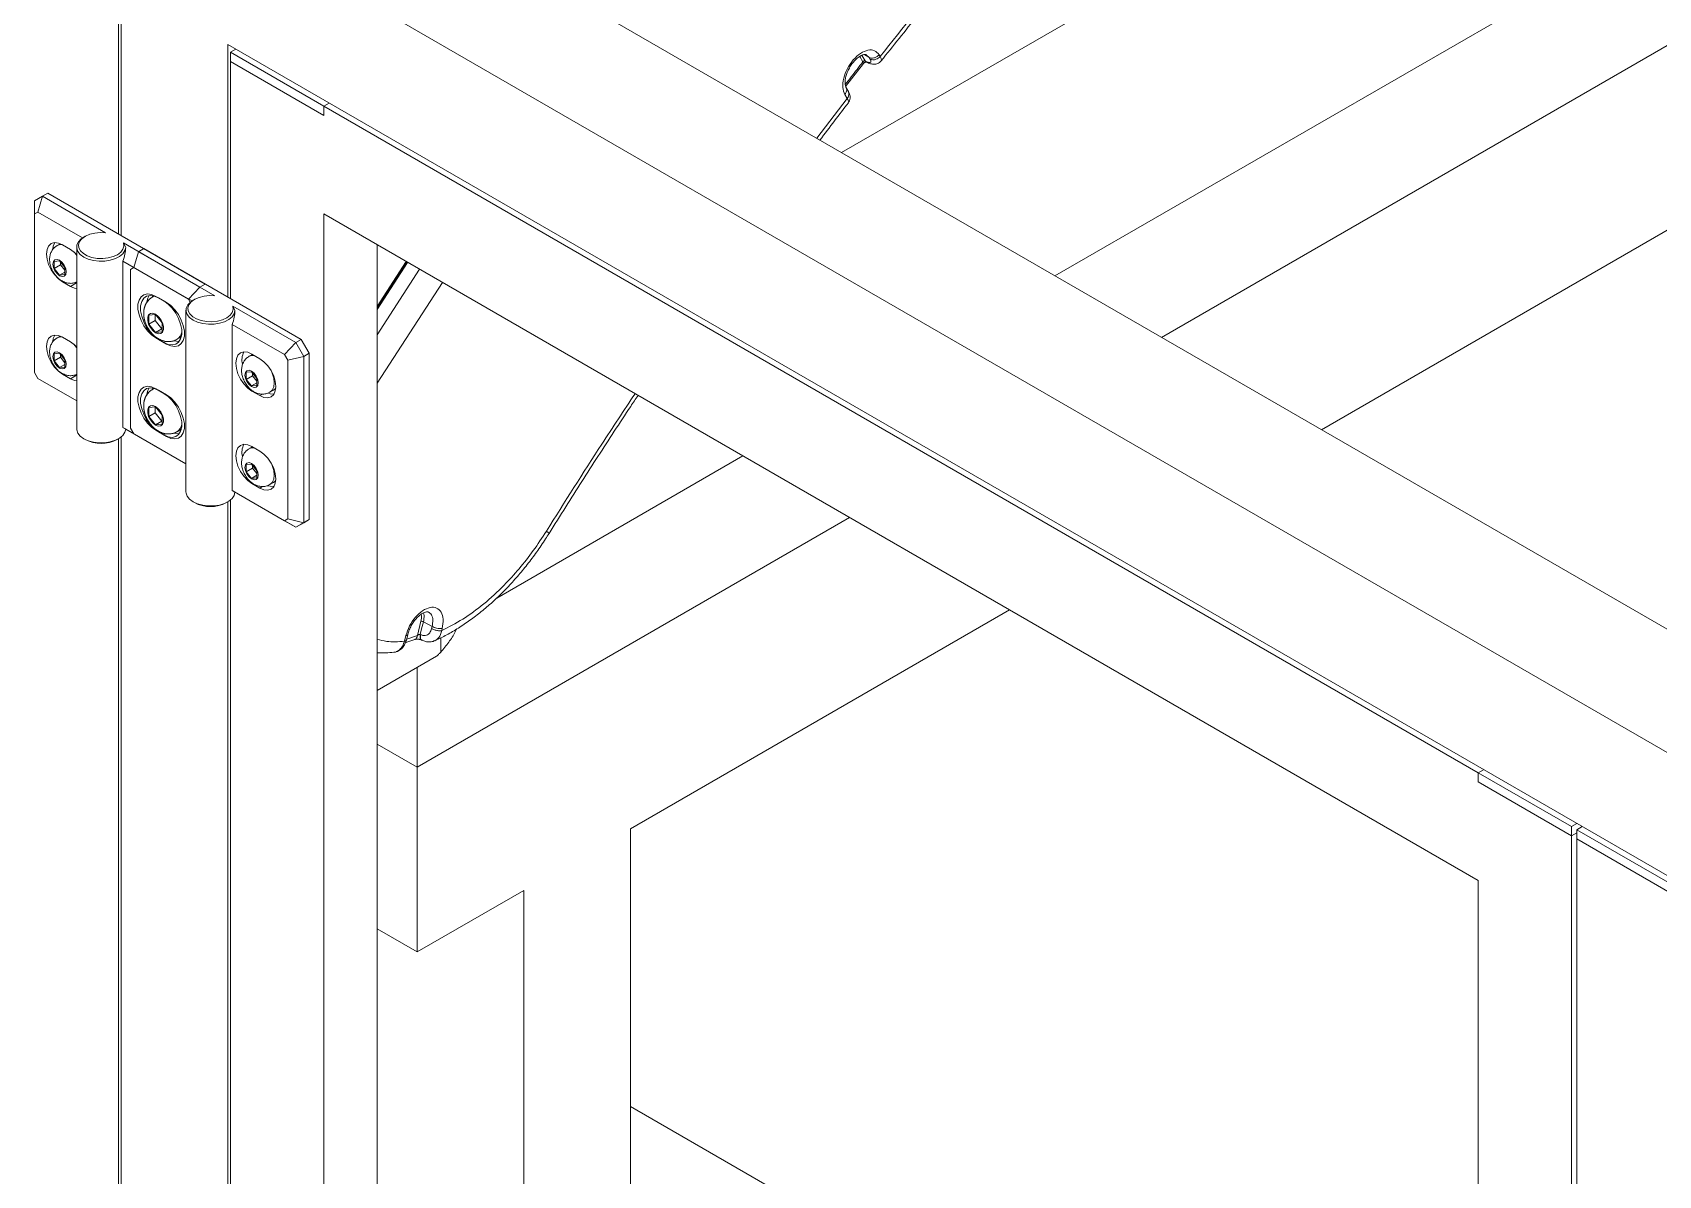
# Model space of a CAD drawing. Header units: millimetres. Extents: x 169 to 14583, y -399 to 10804.
# Drawn here: x 10977.8 to 11409, y 8012.6 to 8315.7 of the extents above; entities that cross this region are included whole.
import ezdxf

# ---------------------------------------------------------------- set-up
doc = ezdxf.new("R2010")
doc.units = ezdxf.units.MM
doc.header["$LTSCALE"] = 35

msp = doc.modelspace()

# ---------------------------------------------------------------- linework, layer by layer
at = {"color": 7, "linetype": 'Continuous', "lineweight": 18}
for p, q in [((12380.16, 7565.441), (10258.84, 8790.053)), ((12380.16, 7598.098), (10315.408, 8790.053)), ((11469.034, 8443.523), (11192.358, 8283.801)), ((11248.926, 8251.145), (11503.573, 8398.149)), ((11277.215, 8234.814), (11508.178, 8368.146)), ((11001.302, 8328.778), (11001.302, 8261.821)), ((11000.595, 8262.229), (11000.595, 8325.103)), ((11319.648, 8210.318), (11515.428, 8323.339)), ((11743.764, 7900.163), (11029.586, 8312.449)), ((11029.586, 8312.449), (11029.586, 8245.493)), ((11031.708, 8311.225), (11030.293, 8310.408)), ((11055.042, 8296.121), (11030.293, 8310.408)), ((11030.293, 8310.408), (11030.293, 8307.958)), ((11199.697, 8309.051), (11198.229, 8309.784)), ((11198.89, 8309.774), (11199.697, 8309.051)), ((11202.297, 8309.74), (11202.56, 8309.291)), ((11030.293, 8307.958), (11030.293, 8245.085)), ((11030.293, 8307.958), (11055.042, 8293.671)), ((11193.414, 8301.36), (11198.166, 8307.426)), ((11197.161, 8309.298), (11198.01, 8307.848)), ((11198.833, 8307.891), (11198.605, 8308.115)), ((11198.702, 8308.067), (11198.922, 8307.831)), ((11199.697, 8309.051), (11199.96, 8308.601)), ((11194.156, 8299.983), (11193.543, 8301.03)), ((11056.457, 8296.938), (11055.042, 8296.121)), ((11185.766, 8287.607), (11193.841, 8298.163)), ((11193.841, 8298.163), (11193.227, 8299.211)), ((11055.042, 8293.671), (11055.042, 8296.121)), ((11361.219, 8119.369), (11055.042, 8296.121)), ((10978.321, 8271.005), (10980.442, 8272.23)), ((10978.321, 8271.005), (10978.321, 8267.542)), ((10980.442, 8272.23), (10979.2, 8268.049)), ((10981.857, 8273.047), (10980.442, 8272.23)), ((10980.442, 8272.23), (10997.189, 8262.563)), ((10981.857, 8273.047), (11023.576, 8248.963)), ((10979.2, 8268.049), (10978.321, 8267.542)), ((10978.321, 8267.542), (10978.321, 8225.478)), ((10991.062, 8261.201), (10979.2, 8268.049)), ((11361.219, 8090.79), (11055.042, 8267.542)), ((11055.042, 8267.542), (11055.042, 7774.605)), ((10985.154, 8259.664), (10984.339, 8259.194)), ((10987.867, 8258.146), (10985.746, 8259.371)), ((10989.499, 8258.76), (10989.499, 8210.584)), ((10991.755, 8261.617), (10991.402, 8261.413)), ((11001.879, 8259.855), (11022.162, 8248.146)), ((11001.879, 8259.855), (11002.497, 8258.682)), ((11007.312, 8258.351), (11005.898, 8257.535)), ((11049.032, 8234.267), (11007.312, 8258.351)), ((11069.184, 8259.378), (11069.184, 7782.769)), ((10984.968, 8255.092), (10983.554, 8254.965)), ((10983.554, 8254.965), (10983.554, 8253.08)), ((10985.222, 8254.043), (10983.554, 8253.08)), ((10986.382, 8253.333), (10984.968, 8255.092)), ((10985.222, 8254.775), (10985.222, 8254.043)), ((10985.222, 8254.043), (10986.382, 8252.6)), ((11019.162, 8244.979), (11001.786, 8255.01)), ((11001.786, 8210.917), (11001.786, 8255.01)), ((11005.898, 8257.535), (11004.656, 8253.354)), ((11005.898, 8257.535), (11026.18, 8245.826)), ((11076.926, 8254.909), (11069.184, 8242.989)), ((11077.098, 8254.81), (11069.184, 8242.624)), ((11077.279, 8254.705), (11069.184, 8242.241)), ((10983.554, 8253.08), (10984.968, 8251.32)), ((10986.382, 8252.137), (10984.968, 8251.32)), ((10984.968, 8251.32), (10986.382, 8251.447)), ((10985.746, 8249.572), (10987.867, 8248.348)), ((10986.382, 8251.447), (10986.382, 8253.333)), ((10989.493, 8249.287), (10987.867, 8248.348)), ((10989.248, 8249.428), (10989.493, 8249.287)), ((11004.656, 8253.354), (11003.777, 8252.846)), ((11003.777, 8252.846), (11003.777, 8210.782)), ((11020.054, 8244.464), (11004.656, 8253.354)), ((11080.461, 8252.868), (11069.184, 8235.504)), ((11086.507, 8249.378), (11069.184, 8222.704)), ((11010.038, 8245.793), (11009.649, 8245.569)), ((11010.038, 8245.793), (11009.649, 8245.569)), ((11009.649, 8245.569), (11010.116, 8245.77)), ((11012.616, 8244.471), (11010.494, 8245.696)), ((11013.323, 8244.063), (11011.202, 8245.288)), ((11022.162, 8248.146), (11019.162, 8244.979)), ((11019.639, 8244.153), (11019.162, 8244.979)), ((11020.747, 8244.88), (11020.393, 8244.676)), ((11022.162, 8248.146), (11023.576, 8248.963)), ((11010.424, 8240.868), (11008.656, 8240.71)), ((11008.656, 8240.71), (11008.656, 8238.353)), ((11010.325, 8240.859), (11010.325, 8239.316)), ((11012.191, 8238.669), (11010.424, 8240.868)), ((11018.49, 8242.023), (11018.49, 8193.847)), ((11030.871, 8243.119), (11047.618, 8233.451)), ((11030.871, 8243.119), (11031.489, 8241.946)), ((11010.325, 8239.316), (11008.656, 8238.353)), ((11008.656, 8238.353), (11010.424, 8236.154)), ((11010.325, 8239.316), (11012.092, 8237.117)), ((11012.092, 8237.117), (11010.424, 8236.154)), ((11010.424, 8236.154), (11012.191, 8236.312)), ((11012.092, 8237.117), (11012.191, 8237.126)), ((11012.191, 8236.312), (11012.191, 8238.669)), ((11044.618, 8230.284), (11030.778, 8238.274)), ((11030.778, 8238.274), (11030.778, 8194.18)), ((10985.154, 8235.168), (10984.339, 8234.698)), ((10987.867, 8233.65), (10985.746, 8234.875)), ((11010.494, 8234.673), (11012.616, 8233.448)), ((11011.362, 8234.357), (11011.202, 8234.265)), ((11011.202, 8234.265), (11013.323, 8233.04)), ((11013.144, 8233.753), (11012.616, 8233.448)), ((11016.148, 8234.31), (11016.785, 8234.678)), ((11016.148, 8234.31), (11016.785, 8234.678)), ((11047.618, 8233.451), (11044.618, 8230.284)), ((11047.618, 8233.451), (11049.032, 8234.267)), ((11047.618, 8233.451), (11049.739, 8229.777)), ((11049.032, 8234.267), (11051.153, 8230.593)), ((10984.968, 8230.596), (10983.554, 8230.469)), ((10983.554, 8230.469), (10983.554, 8228.583)), ((10985.222, 8229.547), (10983.554, 8228.583)), ((10983.554, 8228.583), (10984.968, 8226.824)), ((10986.382, 8228.836), (10984.968, 8230.596)), ((10986.382, 8227.641), (10984.968, 8226.824)), ((10985.222, 8230.279), (10985.222, 8229.547)), ((10985.222, 8229.547), (10986.382, 8228.104)), ((10986.382, 8226.951), (10986.382, 8228.836)), ((11036.107, 8230.298), (11035.251, 8229.803)), ((11038.072, 8229.164), (11035.95, 8230.388)), ((11045.496, 8228.762), (11044.618, 8230.284)), ((11049.739, 8229.777), (11045.496, 8228.762)), ((11045.496, 8186.698), (11045.496, 8228.762)), ((11051.153, 8230.593), (11049.739, 8229.777)), ((11049.739, 8229.777), (11049.739, 8185.684)), ((11051.153, 8230.593), (11051.153, 8186.5)), ((10978.321, 8225.478), (10979.2, 8223.956)), ((10979.2, 8223.956), (10989.499, 8218.01)), ((10980.442, 8223.238), (10979.2, 8223.956)), ((10989.499, 8218.01), (10980.442, 8223.238)), ((10984.968, 8226.824), (10986.382, 8226.951)), ((10985.746, 8225.076), (10987.867, 8223.851)), ((10989.493, 8224.79), (10987.867, 8223.851)), ((10989.248, 8224.932), (10989.493, 8224.79)), ((11035.88, 8225.701), (11034.465, 8225.575)), ((11034.465, 8225.575), (11034.465, 8223.689)), ((11036.134, 8224.652), (11034.465, 8223.689)), ((11034.465, 8223.689), (11035.88, 8221.93)), ((11037.294, 8223.942), (11035.88, 8225.701)), ((11036.134, 8225.384), (11036.134, 8224.652)), ((11036.134, 8224.652), (11037.294, 8223.21)), ((11037.294, 8222.056), (11037.294, 8223.942)), ((11010.038, 8221.297), (11009.649, 8221.073)), ((11010.038, 8221.297), (11009.649, 8221.073)), ((11009.649, 8221.072), (11010.116, 8221.274)), ((11012.616, 8219.975), (11010.494, 8221.2)), ((11013.323, 8219.567), (11011.202, 8220.792)), ((11037.294, 8222.746), (11035.88, 8221.93)), ((11035.88, 8221.93), (11037.294, 8222.056)), ((11035.95, 8220.59), (11038.072, 8219.365)), ((11038.809, 8219.791), (11038.072, 8219.365)), ((11040.751, 8220.277), (11041.741, 8220.848)), ((11010.424, 8216.372), (11008.656, 8216.214)), ((11008.656, 8216.214), (11008.656, 8213.856)), ((11010.325, 8214.82), (11008.656, 8213.856)), ((11010.325, 8216.363), (11010.325, 8214.82)), ((11010.325, 8214.82), (11012.092, 8212.621)), ((11012.191, 8214.173), (11010.424, 8216.372)), ((11001.786, 8210.917), (11018.49, 8201.274)), ((11018.49, 8201.273), (11002.497, 8210.506)), ((11003.777, 8210.782), (11004.656, 8209.26)), ((11008.656, 8213.856), (11010.424, 8211.657)), ((11012.092, 8212.621), (11010.424, 8211.657)), ((11010.424, 8211.657), (11012.191, 8211.815)), ((11012.092, 8212.621), (11012.191, 8212.63)), ((11012.191, 8211.815), (11012.191, 8214.173)), ((10991.402, 8207.931), (10991.755, 8207.727)), ((11000.242, 8207.727), (11000.596, 8207.931)), ((11000.595, 7816.243), (11000.595, 8207.93)), ((11001.302, 8208.414), (11001.302, 7815.835)), ((11004.656, 8209.26), (11018.49, 8201.274)), ((11005.898, 8208.543), (11004.656, 8209.26)), ((11018.49, 8201.273), (11005.898, 8208.543)), ((11010.494, 8210.177), (11012.616, 8208.952)), ((11011.362, 8209.861), (11011.202, 8209.768)), ((11011.202, 8209.768), (11013.323, 8208.544)), ((11013.144, 8209.257), (11012.616, 8208.952)), ((11016.148, 8209.814), (11016.785, 8210.181)), ((11016.148, 8209.814), (11016.785, 8210.181)), ((11036.107, 8205.801), (11035.251, 8205.307)), ((11038.072, 8204.667), (11035.95, 8205.892)), ((11100.913, 8165.699), (11166.186, 8203.38)), ((11035.88, 8201.205), (11034.465, 8201.078)), ((11034.465, 8201.078), (11034.465, 8199.193)), ((11036.134, 8200.156), (11034.465, 8199.193)), ((11034.465, 8199.193), (11035.88, 8197.433)), ((11037.294, 8199.446), (11035.88, 8201.205)), ((11037.294, 8198.25), (11035.88, 8197.433)), ((11035.88, 8197.433), (11037.294, 8197.56)), ((11036.134, 8200.888), (11036.134, 8200.156)), ((11036.134, 8200.156), (11037.294, 8198.714)), ((11037.294, 8197.56), (11037.294, 8199.446)), ((11030.778, 8194.18), (11044.618, 8186.191)), ((11047.618, 8184.459), (11031.489, 8193.77)), ((11035.95, 8196.094), (11038.072, 8194.869)), ((11038.809, 8195.295), (11038.072, 8194.869)), ((11040.751, 8195.781), (11041.741, 8196.352)), ((11020.393, 8191.194), (11020.747, 8190.99)), ((11029.233, 8190.99), (11029.587, 8191.194)), ((11029.586, 8191.194), (11029.586, 7799.507)), ((11030.293, 8191.678), (11030.293, 7799.098)), ((11044.618, 8186.191), (11045.496, 8186.698)), ((11047.618, 8184.459), (11044.618, 8186.191)), ((11049.739, 8185.684), (11045.496, 8186.698)), ((11049.739, 8185.684), (11047.618, 8184.459)), ((11049.032, 8185.275), (11047.618, 8184.459)), ((11051.153, 8186.5), (11049.032, 8185.275)), ((11049.739, 8185.684), (11051.153, 8186.5)), ((11079.791, 8120.844), (11194.475, 8187.049)), ((11080.783, 8159.531), (11079.861, 8155.76)), ((11083.777, 8158.148), (11081.453, 8159.404)), ((11136.359, 8104.508), (11236.908, 8162.553)), ((11076.436, 8154.224), (11076.804, 8155.729)), ((11076.965, 8154.565), (11077.333, 8156.07)), ((11079.861, 8155.76), (11077.031, 8154.834)), ((11081.068, 8154.551), (11080.967, 8154.569)), ((11081.082, 8154.548), (11081.174, 8154.515)), ((11083.777, 8158.148), (11083.637, 8157.573)), ((11086.459, 8157.639), (11086.319, 8157.065)), ((11069.184, 8141.167), (11084.941, 8150.263)), ((11079.791, 8147.29), (11079.791, 8120.844)), ((11069.184, 8126.967), (11079.791, 8120.844)), ((11079.791, 8120.844), (11079.791, 8071.851)), ((11362.634, 8120.185), (11361.219, 8119.369)), ((11361.219, 8119.369), (11361.219, 8116.919)), ((11385.968, 8105.081), (11361.219, 8119.369)), ((11361.219, 8116.919), (11385.968, 8102.632)), ((11136.359, 7825.54), (11136.359, 8104.508)), ((11387.383, 8105.898), (11385.968, 8105.081)), ((11385.968, 8102.632), (11385.968, 8105.081)), ((11387.382, 8103.448), (11385.968, 8102.632)), ((11385.968, 7520.539), (11385.968, 8102.632)), ((11388.797, 8105.082), (11387.382, 8104.265)), ((11412.131, 8089.978), (11387.382, 8104.265)), ((11387.382, 8104.265), (11387.382, 8101.815)), ((11387.382, 8101.815), (11387.382, 7521.355)), ((11387.382, 8101.815), (11412.131, 8087.528)), ((11361.219, 7597.852), (11361.219, 8090.79)), ((11079.791, 8071.851), (11108.075, 8088.179)), ((11108.075, 8088.179), (11108.075, 7841.868)), ((11069.184, 8077.974), (11079.791, 8071.851)), ((11361.219, 7901.107), (11136.359, 8030.915))]:
    msp.add_line(p, q, dxfattribs=at)
at = {"color": 7, "linetype": 'Continuous', "lineweight": 18, "flags": 128}
for points in [[(11197.733, 8309.604), (11198.066, 8309.036), (11198.605, 8308.115)], [(11198.605, 8308.115), (11198.659, 8308.088), (11198.702, 8308.067)], [(10997.189, 8262.563), (10995.737, 8262.628), (10994.3, 8262.49), (10992.963, 8262.155), (10991.805, 8261.645), (10990.894, 8260.988), (10990.285, 8260.224), (10990.012, 8259.398), (10990.092, 8258.559), (10990.521, 8257.755), (10991.272, 8257.034), (10992.303, 8256.439), (10993.551, 8256.006), (10994.943, 8255.758), (10996.398, 8255.712), (10997.829, 8255.869), (10999.152, 8256.221), (11000.29, 8256.747), (11001.174, 8257.415), (11001.753, 8258.187), (11001.993, 8259.017), (11001.879, 8259.855)], [(10985.746, 8259.371), (10984.648, 8259.838), (10983.624, 8259.939), (10982.746, 8259.668), (10982.071, 8259.042), (10981.648, 8258.105), (10981.503, 8256.921), (10981.648, 8255.569), (10982.071, 8254.143), (10982.746, 8252.739), (10983.624, 8251.453), (10984.648, 8250.373), (10985.746, 8249.572)], [(10983.671, 8259.943), (10983.274, 8259.044), (10983.14, 8258.202)], [(10984.34, 8259.194), (10985.145, 8259.443), (10985.629, 8259.436)], [(10989.499, 8256.827), (10988.965, 8257.345), (10987.867, 8258.146)], [(11002.497, 8258.682), (11002.29, 8257.816), (11001.741, 8257.001), (11000.88, 8256.282), (10999.754, 8255.697), (10998.424, 8255.278), (10996.962, 8255.049), (10995.449, 8255.021), (10993.965, 8255.196), (10992.591, 8255.564), (10991.403, 8256.106), (10990.464, 8256.792), (10989.825, 8257.585), (10989.522, 8258.442), (10989.571, 8259.316), (10989.968, 8260.16), (10990.693, 8260.927), (10991.402, 8261.413)], [(10984.968, 8255.247), (10984.291, 8255.483), (10983.718, 8255.371), (10983.335, 8254.93), (10983.2, 8254.227), (10983.335, 8253.368), (10983.718, 8252.484), (10984.291, 8251.711), (10984.968, 8251.165), (10985.644, 8250.93), (10986.218, 8251.041), (10986.601, 8251.482), (10986.736, 8252.186), (10986.601, 8253.044), (10986.218, 8253.928), (10985.644, 8254.702), (10984.968, 8255.247)], [(10988.762, 8257.519), (10989.034, 8257.197), (10989.499, 8256.565)], [(10987.867, 8248.348), (10988.965, 8247.881), (10989.499, 8247.783)], [(11010.494, 8245.696), (11009.352, 8246.195), (11008.276, 8246.345), (11007.329, 8246.137), (11006.566, 8245.583), (11006.032, 8244.715), (11005.756, 8243.584), (11005.756, 8242.255), (11006.032, 8240.806), (11006.566, 8239.321), (11007.329, 8237.886), (11008.276, 8236.585), (11009.352, 8235.492), (11010.494, 8234.673)], [(11011.202, 8245.288), (11010.059, 8245.787), (11008.983, 8245.937), (11008.036, 8245.729), (11007.273, 8245.175), (11006.739, 8244.307), (11006.463, 8243.176), (11006.463, 8241.847), (11006.739, 8240.398), (11007.273, 8238.913), (11008.036, 8237.478), (11008.983, 8236.176), (11010.059, 8235.084), (11011.202, 8234.265)], [(11008.739, 8245.919), (11008.365, 8245.246), (11008.111, 8244.283)], [(11009.657, 8245.573), (11009.944, 8245.711), (11010.116, 8245.77)], [(11026.18, 8245.826), (11024.728, 8245.892), (11023.291, 8245.753), (11021.954, 8245.419), (11020.796, 8244.909), (11019.886, 8244.252), (11019.276, 8243.488), (11019.003, 8242.662), (11019.084, 8241.822), (11019.512, 8241.018), (11020.264, 8240.298), (11021.294, 8239.703), (11022.542, 8239.269), (11023.935, 8239.022), (11025.389, 8238.975), (11026.82, 8239.133), (11028.144, 8239.485), (11029.281, 8240.01), (11030.165, 8240.679), (11030.744, 8241.451), (11030.984, 8242.28), (11030.871, 8243.119)], [(11010.424, 8240.96), (11009.698, 8241.232), (11009.06, 8241.174), (11008.587, 8240.796), (11008.335, 8240.142), (11008.335, 8239.291), (11008.587, 8238.347), (11009.06, 8237.421), (11009.698, 8236.628), (11010.424, 8236.061), (11011.149, 8235.79), (11011.787, 8235.847), (11012.261, 8236.225), (11012.513, 8236.879), (11012.513, 8237.73), (11012.261, 8238.675), (11011.787, 8239.6), (11011.149, 8240.394), (11010.424, 8240.96)], [(11010.424, 8236.061), (11011.149, 8235.79), (11011.787, 8235.847), (11012.261, 8236.225), (11012.513, 8236.879), (11012.513, 8237.73), (11012.261, 8238.675), (11011.787, 8239.6), (11011.149, 8240.394), (11010.424, 8240.96), (11009.698, 8241.232), (11009.06, 8241.174), (11008.587, 8240.796), (11008.335, 8240.142), (11008.335, 8239.291), (11008.587, 8238.347), (11009.06, 8237.421), (11009.698, 8236.628), (11010.424, 8236.061)], [(11012.616, 8233.448), (11013.758, 8232.949), (11014.834, 8232.799), (11015.781, 8233.007), (11016.544, 8233.561), (11017.079, 8234.429), (11017.354, 8235.56), (11017.354, 8236.889), (11017.079, 8238.338), (11016.544, 8239.823), (11015.781, 8241.258), (11014.834, 8242.56), (11013.758, 8243.652), (11012.616, 8244.471)], [(11013.323, 8233.04), (11014.465, 8232.541), (11015.541, 8232.391), (11016.488, 8232.599), (11017.251, 8233.153), (11017.786, 8234.021), (11018.061, 8235.152), (11018.061, 8236.481), (11017.786, 8237.93), (11017.251, 8239.415), (11016.488, 8240.85), (11015.541, 8242.151), (11014.465, 8243.244), (11013.323, 8244.063)], [(11031.489, 8241.946), (11031.281, 8241.079), (11030.732, 8240.265), (11029.871, 8239.545), (11028.745, 8238.96), (11027.415, 8238.542), (11025.954, 8238.312), (11024.44, 8238.284), (11022.956, 8238.459), (11021.582, 8238.828), (11020.394, 8239.37), (11019.455, 8240.056), (11018.817, 8240.849), (11018.513, 8241.706), (11018.562, 8242.58), (11018.959, 8243.423), (11019.684, 8244.191), (11020.393, 8244.676)], [(10985.746, 8234.875), (10984.648, 8235.342), (10983.624, 8235.443), (10982.746, 8235.171), (10982.071, 8234.546), (10981.648, 8233.609), (10981.503, 8232.425), (10981.648, 8231.073), (10982.071, 8229.647), (10982.746, 8228.243), (10983.624, 8226.957), (10984.648, 8225.877), (10985.746, 8225.076)], [(10983.671, 8235.447), (10983.274, 8234.548), (10983.14, 8233.706)], [(10984.34, 8234.698), (10985.145, 8234.946), (10985.629, 8234.94)], [(10989.499, 8232.331), (10988.965, 8232.849), (10987.867, 8233.65)], [(10988.762, 8233.023), (10989.034, 8232.701), (10989.499, 8232.069)], [(11015.45, 8233.869), (11016.46, 8233.738), (11016.704, 8233.756)], [(11016.785, 8234.678), (11016.878, 8234.735), (11017.272, 8235.059)], [(11016.785, 8234.678), (11017.222, 8235.009), (11017.272, 8235.059)], [(10984.968, 8230.751), (10984.291, 8230.986), (10983.718, 8230.875), (10983.335, 8230.434), (10983.2, 8229.73), (10983.335, 8228.872), (10983.718, 8227.988), (10984.291, 8227.214), (10984.968, 8226.669), (10985.644, 8226.433), (10986.218, 8226.545), (10986.601, 8226.986), (10986.736, 8227.689), (10986.601, 8228.548), (10986.218, 8229.432), (10985.644, 8230.205), (10984.968, 8230.751)], [(11035.95, 8230.388), (11034.852, 8230.855), (11033.829, 8230.957), (11032.95, 8230.685), (11032.276, 8230.06), (11031.852, 8229.123), (11031.708, 8227.938), (11031.852, 8226.587), (11032.276, 8225.161), (11032.95, 8223.757), (11033.829, 8222.471), (11034.852, 8221.391), (11035.95, 8220.59)], [(11035.251, 8229.803), (11036.056, 8230.052), (11036.545, 8230.045)], [(11038.072, 8219.365), (11039.17, 8218.898), (11040.193, 8218.797), (11041.072, 8219.068), (11041.746, 8219.694), (11042.17, 8220.631), (11042.314, 8221.815), (11042.17, 8223.167), (11041.746, 8224.593), (11041.072, 8225.997), (11040.193, 8227.283), (11039.17, 8228.363), (11038.072, 8229.164)], [(10987.867, 8223.851), (10988.965, 8223.384), (10989.499, 8223.286)], [(11035.88, 8221.774), (11036.556, 8221.539), (11037.13, 8221.65), (11037.513, 8222.091), (11037.647, 8222.795), (11037.513, 8223.654), (11037.13, 8224.537), (11036.556, 8225.311), (11035.88, 8225.857), (11035.203, 8226.092), (11034.63, 8225.98), (11034.246, 8225.539), (11034.112, 8224.836), (11034.246, 8223.977), (11034.63, 8223.094), (11035.203, 8222.32), (11035.88, 8221.774)], [(11041.147, 8225.865), (11041.369, 8225.341), (11041.757, 8224.034), (11041.89, 8222.795), (11041.757, 8221.709), (11041.369, 8220.85), (11040.751, 8220.277), (11040.75, 8220.276)], [(11010.494, 8221.2), (11009.352, 8221.699), (11008.276, 8221.849), (11007.329, 8221.641), (11006.566, 8221.087), (11006.032, 8220.219), (11005.756, 8219.088), (11005.756, 8217.759), (11006.032, 8216.31), (11006.566, 8214.825), (11007.329, 8213.39), (11008.276, 8212.088), (11009.352, 8210.996), (11010.494, 8210.177)], [(11011.202, 8220.792), (11010.059, 8221.291), (11008.983, 8221.441), (11008.036, 8221.233), (11007.273, 8220.679), (11006.739, 8219.811), (11006.463, 8218.68), (11006.463, 8217.351), (11006.739, 8215.902), (11007.273, 8214.417), (11008.036, 8212.982), (11008.983, 8211.68), (11010.059, 8210.588), (11011.202, 8209.768)], [(11008.739, 8221.423), (11008.365, 8220.75), (11008.108, 8219.764)], [(11009.657, 8221.077), (11009.944, 8221.215), (11010.116, 8221.274)], [(11012.616, 8208.952), (11013.758, 8208.453), (11014.834, 8208.303), (11015.781, 8208.511), (11016.544, 8209.065), (11017.079, 8209.933), (11017.354, 8211.064), (11017.354, 8212.393), (11017.079, 8213.842), (11016.544, 8215.327), (11015.781, 8216.762), (11014.834, 8218.063), (11013.758, 8219.156), (11012.616, 8219.975)], [(11013.323, 8208.544), (11014.465, 8208.044), (11015.541, 8207.895), (11016.488, 8208.103), (11017.251, 8208.657), (11017.786, 8209.525), (11018.061, 8210.656), (11018.061, 8211.984), (11017.786, 8213.434), (11017.251, 8214.919), (11016.488, 8216.354), (11015.541, 8217.655), (11014.465, 8218.747), (11013.323, 8219.567)], [(11040.359, 8219.982), (11040.796, 8219.837), (11041.772, 8219.732)], [(11041.741, 8220.848), (11041.741, 8220.848), (11042.292, 8221.332)], [(11010.424, 8216.464), (11009.698, 8216.735), (11009.06, 8216.678), (11008.587, 8216.3), (11008.335, 8215.646), (11008.335, 8214.795), (11008.587, 8213.85), (11009.06, 8212.925), (11009.698, 8212.131), (11010.424, 8211.565), (11011.149, 8211.294), (11011.787, 8211.351), (11012.261, 8211.729), (11012.513, 8212.383), (11012.513, 8213.234), (11012.261, 8214.179), (11011.787, 8215.104), (11011.149, 8215.898), (11010.424, 8216.464)], [(11010.424, 8211.565), (11011.149, 8211.294), (11011.787, 8211.351), (11012.261, 8211.729), (11012.513, 8212.383), (11012.513, 8213.234), (11012.261, 8214.179), (11011.787, 8215.104), (11011.149, 8215.898), (11010.424, 8216.464), (11009.698, 8216.735), (11009.06, 8216.678), (11008.587, 8216.3), (11008.335, 8215.646), (11008.335, 8214.795), (11008.587, 8213.85), (11009.06, 8212.925), (11009.698, 8212.131), (11010.424, 8211.565)], [(10989.499, 8210.584), (10989.522, 8210.266), (10989.825, 8209.409), (10990.464, 8208.616), (10991.403, 8207.93), (10992.591, 8207.388), (10993.965, 8207.02), (10995.449, 8206.845), (10996.962, 8206.873), (10998.424, 8207.102), (10999.754, 8207.521), (11000.88, 8208.106), (11001.741, 8208.825), (11002.29, 8209.64), (11002.497, 8210.506)], [(11016.785, 8210.181), (11016.878, 8210.238), (11017.272, 8210.563)], [(11016.785, 8210.181), (11017.222, 8210.513), (11017.272, 8210.563)], [(11015.45, 8209.373), (11016.46, 8209.242), (11016.704, 8209.259)], [(11035.95, 8205.892), (11034.852, 8206.359), (11033.829, 8206.46), (11032.95, 8206.189), (11032.276, 8205.564), (11031.852, 8204.627), (11031.708, 8203.442), (11031.852, 8202.091), (11032.276, 8200.664), (11032.95, 8199.26), (11033.829, 8197.975), (11034.852, 8196.894), (11035.95, 8196.094)], [(11035.251, 8205.307), (11036.056, 8205.556), (11036.545, 8205.549)], [(11038.072, 8194.869), (11039.17, 8194.402), (11040.193, 8194.301), (11041.072, 8194.572), (11041.746, 8195.198), (11042.17, 8196.134), (11042.314, 8197.319), (11042.17, 8198.67), (11041.746, 8200.097), (11041.072, 8201.501), (11040.193, 8202.786), (11039.17, 8203.867), (11038.072, 8204.667)], [(11035.88, 8197.278), (11036.556, 8197.043), (11037.13, 8197.154), (11037.513, 8197.595), (11037.647, 8198.299), (11037.513, 8199.158), (11037.13, 8200.041), (11036.556, 8200.815), (11035.88, 8201.361), (11035.203, 8201.596), (11034.63, 8201.484), (11034.246, 8201.043), (11034.112, 8200.34), (11034.246, 8199.481), (11034.63, 8198.597), (11035.203, 8197.824), (11035.88, 8197.278)], [(11041.147, 8201.368), (11041.369, 8200.845), (11041.757, 8199.538), (11041.89, 8198.299), (11041.757, 8197.213), (11041.369, 8196.354), (11040.751, 8195.781), (11040.75, 8195.78)], [(11018.49, 8193.847), (11018.513, 8193.53), (11018.817, 8192.673), (11019.455, 8191.88), (11020.394, 8191.194), (11021.582, 8190.652), (11022.956, 8190.283), (11024.44, 8190.108), (11025.954, 8190.136), (11027.415, 8190.366), (11028.745, 8190.784), (11029.871, 8191.369), (11030.732, 8192.089), (11031.281, 8192.903), (11031.489, 8193.77)], [(11040.359, 8195.486), (11040.796, 8195.341), (11041.772, 8195.236)], [(11041.741, 8196.352), (11041.741, 8196.352), (11042.292, 8196.836)], [(11081.453, 8159.404), (11080.992, 8157.515), (11080.629, 8156.031)], [(11080.629, 8156.031), (11080.684, 8156.002), (11080.726, 8155.98)], [(11086.093, 8155.158), (11086.093, 8153.313), (11086.093, 8151.337)]]:
    msp.add_lwpolyline(points, dxfattribs=at)
at = {"color": 7, "linetype": 'Continuous', "lineweight": 18}
for centre, radius, start, end in [((11014.678, 8236.624), 2.741, 302.23477, 351.38229), ((11014.657, 8236.638), 2.764, 302.65025, 351.17869), ((11037.819, 8228.78), 4.506, 151.06589, 193.85711), ((11014.678, 8212.128), 2.741, 302.23477, 351.38229), ((11014.657, 8212.141), 2.764, 302.65026, 351.17878), ((10995.999, 8215.772), 9.096, 242.19083, 297.80917), ((11037.819, 8204.284), 4.506, 151.06589, 193.85711), ((11024.99, 8199.035), 9.096, 242.19083, 297.80917)]:
    msp.add_arc(centre, radius, start, end, dxfattribs=at)
for centre, major_axis, ratio, start_param, end_param in [((10995.999, 8255.085), (4.596, 7.961), 0.5773346, 5.0251963, 5.4771118), ((11024.99, 8238.349), (4.596, 7.961), 0.5773346, 5.0251963, 5.4771118), ((10995.999, 8214.258), (6.5, -3.753), 0.0000704, 0.0207566, 0.4726721), ((11024.99, 8197.522), (6.5, -3.753), 0.0000704, 0.0207566, 0.4726721)]:
    msp.add_ellipse(centre, major_axis=major_axis, ratio=ratio, start_param=start_param, end_param=end_param, dxfattribs=at)
for points, knots in [([(11202.56, 8309.291), (11208.751, 8317.013), (11219.805, 8330.803), (11231.169, 8344.118), (11236.169, 8349.976)], [0, 0, 0, 0, 0.55998323, 1, 1, 1, 1]), ([(11202.853, 8308.11), (11204.442, 8310.109), (11209.257, 8316.169), (11217.385, 8326.168), (11226.983, 8337.725), (11233.37, 8345.188), (11236.421, 8348.754)], [0, 0, 0, 0, 0.1444665, 0.4379309, 0.731393, 1, 1, 1, 1]), ([(11193.227, 8299.211), (11192.995, 8299.802), (11192.532, 8300.985), (11192.817, 8303.505), (11193.807, 8306.116), (11195.41, 8308.491), (11197.372, 8310.254), (11199.381, 8311.125), (11201.192, 8311.039), (11201.929, 8310.173), (11202.297, 8309.74)], [0, 0, 0, 0, 0.1250073, 0.2499983, 0.3749941, 0.4999965, 0.6249979, 0.7499938, 0.8749442, 1, 1, 1, 1]), ([(11193.539, 8301.038), (11193.508, 8301.096), (11193.415, 8301.271), (11193.277, 8301.786), (11193.248, 8302.646), (11193.393, 8303.675), (11193.724, 8304.805), (11194.238, 8305.968), (11194.908, 8307.084), (11195.69, 8308.077), (11196.524, 8308.882), (11197.338, 8309.453), (11198.051, 8309.776), (11198.577, 8309.871), (11198.821, 8309.842), (11198.884, 8309.804), (11198.906, 8309.791)], [0, 0, 0, 0, 0.0387528, 0.1163478, 0.1914832, 0.2669557, 0.3438547, 0.4220557, 0.5009573, 0.5798231, 0.6577469, 0.7341216, 0.8087342, 0.8825632, 0.95817, 1, 1, 1, 1]), ([(11202.297, 8309.74), (11202.093, 8309.547), (11201.685, 8309.16), (11200.923, 8308.892), (11200.23, 8308.853), (11199.874, 8308.985), (11199.697, 8309.051)], [0, 0, 0, 0, 0.2796438, 0.5592878, 0.7796441, 1, 1, 1, 1]), ([(11198.01, 8307.848), (11196.982, 8306.544), (11195.408, 8304.545), (11193.842, 8302.535), (11193.298, 8301.837)], [0, 0, 0, 0, 0.65275429, 1, 1, 1, 1]), ([(11198.605, 8308.115), (11198.548, 8308.132), (11198.434, 8308.167), (11198.255, 8308.106), (11198.107, 8307.995), (11198.043, 8307.898), (11198.01, 8307.848)], [0, 0, 0, 0, 0.2726715, 0.5504831, 0.7738805, 1, 1, 1, 1]), ([(11198.137, 8307.449), (11198.161, 8307.471), (11198.223, 8307.529), (11198.092, 8307.726), (11198.01, 8307.848)], [0, 0, 0, 0, 0.3772348, 1, 1, 1, 1]), ([(11198.167, 8307.427), (11198.243, 8307.512), (11198.388, 8307.674), (11198.611, 8307.805), (11198.793, 8307.86), (11198.875, 8307.835), (11198.914, 8307.824)], [0, 0, 0, 0, 0.2891881, 0.55074448, 0.78669017, 1, 1, 1, 1]), ([(11199.96, 8308.601), (11200.059, 8308.382), (11200.256, 8307.943), (11199.978, 8307.7), (11199.436, 8307.742), (11198.946, 8307.959), (11198.702, 8308.067)], [0, 0, 0, 0, 0.2796158, 0.5593035, 0.7796913, 1, 1, 1, 1]), ([(11198.933, 8307.829), (11198.918, 8307.83), (11198.875, 8307.833), (11198.85, 8307.868), (11198.833, 8307.891)], [0, 0, 0, 0, 0.3572657, 1, 1, 1, 1]), ([(11198.922, 8307.831), (11198.926, 8307.827), (11198.95, 8307.799), (11198.987, 8307.796), (11199.018, 8307.793)], [0, 0, 0, 0, 0.1495242, 1, 1, 1, 1]), ([(11199.011, 8307.776), (11199.351, 8307.628), (11200.051, 8307.324), (11201.155, 8307.199), (11202.037, 8307.43), (11202.632, 8307.836), (11202.853, 8308.121), (11202.962, 8308.262)], [0, 0, 0, 0, 0.2350089, 0.4836338, 0.7428844, 0.873113, 1, 1, 1, 1]), ([(11199.96, 8308.601), (11200.19, 8308.523), (11200.651, 8308.366), (11201.426, 8308.506), (11202.092, 8308.827), (11202.404, 8309.136), (11202.56, 8309.291)], [0, 0, 0, 0, 0.27964384, 0.55928783, 0.77964414, 1, 1, 1, 1]), ([(11202.56, 8309.291), (11202.693, 8309.047), (11202.923, 8308.624), (11202.966, 8308.257), (11202.856, 8308.168), (11202.819, 8308.138)], [0, 0, 0, 0, 0.47503863, 0.82350119, 1, 1, 1, 1]), ([(11193.227, 8299.211), (11193.368, 8299.408), (11193.651, 8299.804), (11193.734, 8300.443), (11193.682, 8300.879), (11193.54, 8301.028), (11193.534, 8301.034)], [0, 0, 0, 0, 0.3287184, 0.6574369, 0.9861553, 1, 1, 1, 1]), ([(11186.6, 8287.125), (11187.892, 8288.837), (11190.406, 8292.168), (11192.953, 8295.456), (11194.191, 8297.054)], [0, 0, 0, 0, 0.51394687, 1, 1, 1, 1]), ([(11193.841, 8298.163), (11193.993, 8298.384), (11194.298, 8298.826), (11194.37, 8299.497), (11194.212, 8299.838), (11194.147, 8299.978)], [0, 0, 0, 0, 0.3694764, 0.7389529, 1, 1, 1, 1]), ([(11194.112, 8297.115), (11194.173, 8297.162), (11194.291, 8297.255), (11194.144, 8297.658), (11193.942, 8297.994), (11193.841, 8298.163)], [0, 0, 0, 0, 0.34258262, 0.6685877, 1, 1, 1, 1]), ([(11194.118, 8296.965), (11194.244, 8297.144), (11194.52, 8297.536), (11194.663, 8298.267), (11194.583, 8299.119), (11194.299, 8299.694), (11194.153, 8299.988)], [0, 0, 0, 0, 0.20356702, 0.44613644, 0.71664939, 1, 1, 1, 1]), ([(10984.36, 8259.163), (10984.143, 8259.038), (10983.618, 8258.737), (10983.012, 8257.993), (10982.549, 8257.071), (10982.319, 8256.052), (10982.306, 8254.952), (10982.528, 8253.78), (10982.995, 8252.584), (10983.699, 8251.442), (10984.585, 8250.47), (10985.588, 8249.742), (10986.643, 8249.285), (10987.718, 8249.112), (10988.7, 8249.176), (10989.261, 8249.419), (10989.499, 8249.523)], [0, 0, 0, 0, 0.0493003, 0.1187235, 0.1857049, 0.2535003, 0.3250682, 0.4022611, 0.4838312, 0.5671145, 0.6532651, 0.7334433, 0.8087087, 0.8797923, 0.9490063, 1, 1, 1, 1]), ([(11009.685, 8245.543), (11009.548, 8245.477), (11009.058, 8245.241), (11008.406, 8244.567), (11007.782, 8243.623), (11007.402, 8242.558), (11007.244, 8241.408), (11007.314, 8240.17), (11007.626, 8238.871), (11008.186, 8237.569), (11008.976, 8236.34), (11009.944, 8235.288), (11011.031, 8234.477), (11012.17, 8233.943), (11013.34, 8233.679), (11014.495, 8233.707), (11015.456, 8233.923), (11015.95, 8234.235), (11016.124, 8234.345)], [0, 0, 0, 0, 0.02481194, 0.0884847, 0.14945127, 0.21011881, 0.27281759, 0.3395581, 0.41086672, 0.48467747, 0.55965739, 0.63688811, 0.70912829, 0.77769205, 0.84236932, 0.90489962, 0.96655679, 1, 1, 1, 1]), ([(11009.673, 8245.534), (11009.49, 8245.438), (11008.962, 8245.161), (11008.297, 8244.434), (11007.71, 8243.469), (11007.364, 8242.392), (11007.239, 8241.228), (11007.345, 8239.978), (11007.695, 8238.674), (11008.29, 8237.378), (11009.114, 8236.169), (11010.074, 8235.161), (11010.812, 8234.679), (11011.149, 8234.459)], [0, 0, 0, 0, 0.0472709, 0.1358149, 0.2210139, 0.3062933, 0.3948932, 0.4894606, 0.5902373, 0.6939569, 0.7994264, 0.9083449, 1, 1, 1, 1]), ([(10984.36, 8234.667), (10984.143, 8234.542), (10983.618, 8234.241), (10983.012, 8233.497), (10982.549, 8232.575), (10982.319, 8231.556), (10982.306, 8230.456), (10982.528, 8229.284), (10982.995, 8228.088), (10983.699, 8226.945), (10984.585, 8225.973), (10985.588, 8225.245), (10986.643, 8224.789), (10987.718, 8224.615), (10988.716, 8224.682), (10989.292, 8224.934), (10989.545, 8225.044)], [0, 0, 0, 0, 0.0491386, 0.1183341, 0.1850958, 0.2526689, 0.324002, 0.4009418, 0.4822443, 0.5652545, 0.6511226, 0.7310378, 0.8060564, 0.8769068, 0.9458938, 1, 1, 1, 1]), ([(11011.149, 8234.459), (11011.431, 8234.312), (11012.068, 8233.981), (11013.139, 8233.707), (11014.299, 8233.682), (11015.326, 8233.877), (11015.883, 8234.202), (11016.112, 8234.336)], [0, 0, 0, 0, 0.18252831, 0.41181334, 0.63208419, 0.84868036, 1, 1, 1, 1]), ([(11035.258, 8229.792), (11034.977, 8229.606), (11034.404, 8229.227), (11033.791, 8228.391), (11033.386, 8227.444), (11033.207, 8226.406), (11033.249, 8225.286), (11033.529, 8224.103), (11034.053, 8222.912), (11034.812, 8221.798), (11035.649, 8220.947), (11036.261, 8220.554), (11036.501, 8220.401)], [0, 0, 0, 0, 0.0906371, 0.1844668, 0.2760637, 0.3697862, 0.4695149, 0.5770053, 0.6893216, 0.8040533, 0.9233115, 1, 1, 1, 1]), ([(11009.685, 8221.047), (11009.548, 8220.981), (11009.058, 8220.745), (11008.406, 8220.071), (11007.782, 8219.127), (11007.402, 8218.062), (11007.244, 8216.912), (11007.314, 8215.674), (11007.626, 8214.375), (11008.186, 8213.073), (11008.976, 8211.844), (11009.944, 8210.791), (11011.031, 8209.981), (11012.17, 8209.447), (11013.34, 8209.183), (11014.495, 8209.211), (11015.456, 8209.427), (11015.95, 8209.739), (11016.124, 8209.849)], [0, 0, 0, 0, 0.0248119, 0.0884847, 0.1494513, 0.2101188, 0.2728176, 0.3395581, 0.4108667, 0.4846775, 0.5596574, 0.6368881, 0.7091283, 0.7776921, 0.8423693, 0.9048996, 0.9665568, 1, 1, 1, 1]), ([(11009.673, 8221.038), (11009.49, 8220.941), (11008.962, 8220.665), (11008.297, 8219.938), (11007.71, 8218.973), (11007.364, 8217.896), (11007.239, 8216.732), (11007.345, 8215.482), (11007.695, 8214.178), (11008.29, 8212.881), (11009.114, 8211.673), (11010.074, 8210.665), (11010.812, 8210.183), (11011.149, 8209.962)], [0, 0, 0, 0, 0.0472709, 0.1358149, 0.2210139, 0.3062933, 0.3948932, 0.4894606, 0.5902373, 0.6939569, 0.7994264, 0.9083449, 1, 1, 1, 1]), ([(11036.501, 8220.401), (11036.764, 8220.266), (11037.35, 8219.964), (11038.344, 8219.736), (11039.405, 8219.769), (11040.233, 8219.964), (11040.625, 8220.235), (11040.73, 8220.308)], [0, 0, 0, 0, 0.1988641, 0.4442256, 0.6808356, 0.9146981, 1, 1, 1, 1]), ([(11114.069, 8183.423), (11118.921, 8191.146), (11126.626, 8203.41), (11134.631, 8215.433), (11137.595, 8219.885)], [0, 0, 0, 0, 0.6297304, 1, 1, 1, 1]), ([(11114.779, 8182.822), (11116.254, 8185.183), (11120.533, 8192.033), (11127.734, 8203.285), (11134.148, 8213.111), (11137.73, 8218.465), (11138.378, 8219.434)], [0, 0, 0, 0, 0.1914899, 0.5555532, 0.9196187, 1, 1, 1, 1]), ([(11011.149, 8209.962), (11011.431, 8209.816), (11012.068, 8209.485), (11013.139, 8209.211), (11014.299, 8209.186), (11015.326, 8209.38), (11015.883, 8209.706), (11016.112, 8209.84)], [0, 0, 0, 0, 0.1825283, 0.4118133, 0.6320842, 0.8486804, 1, 1, 1, 1]), ([(11035.258, 8205.296), (11034.977, 8205.11), (11034.404, 8204.731), (11033.791, 8203.895), (11033.386, 8202.947), (11033.207, 8201.909), (11033.249, 8200.79), (11033.529, 8199.607), (11034.053, 8198.416), (11034.812, 8197.301), (11035.649, 8196.451), (11036.261, 8196.058), (11036.501, 8195.904)], [0, 0, 0, 0, 0.0906371, 0.1844668, 0.2760637, 0.3697862, 0.4695149, 0.5770053, 0.6893216, 0.8040533, 0.9233115, 1, 1, 1, 1]), ([(11036.501, 8195.904), (11036.764, 8195.769), (11037.35, 8195.468), (11038.344, 8195.239), (11039.405, 8195.273), (11040.233, 8195.468), (11040.625, 8195.739), (11040.73, 8195.811)], [0, 0, 0, 0, 0.1988641, 0.4442256, 0.6808356, 0.9146981, 1, 1, 1, 1]), ([(11084.468, 8154.388), (11084.884, 8154.576), (11086.338, 8155.229), (11088.822, 8156.552), (11091.901, 8158.444), (11094.942, 8160.593), (11097.929, 8162.978), (11100.846, 8165.584), (11103.678, 8168.396), (11106.411, 8171.396), (11109.032, 8174.567), (11111.526, 8177.893), (11113.423, 8180.67), (11114.474, 8182.338), (11114.779, 8182.822)], [0, 0, 0, 0, 0.03729002, 0.13005713, 0.22287372, 0.31569212, 0.40842563, 0.5010368, 0.59351445, 0.68586436, 0.77810265, 0.87025158, 0.96233685, 1, 1, 1, 1]), ([(11086.319, 8157.065), (11088.186, 8158.015), (11091.917, 8159.914), (11097.497, 8164.027), (11102.508, 8168.593), (11106.888, 8173.413), (11110.679, 8178.215), (11112.938, 8181.685), (11114.069, 8183.423)], [0, 0, 0, 0, 0.1867288, 0.3731055, 0.560042, 0.7066595, 0.8531295, 1, 1, 1, 1]), ([(11114.069, 8183.423), (11114.347, 8183.218), (11114.783, 8182.897), (11114.721, 8182.878), (11114.699, 8182.872)], [0, 0, 0, 0, 0.63702117, 1, 1, 1, 1]), ([(11076.804, 8155.729), (11077.085, 8156.593), (11077.645, 8158.32), (11079.289, 8160.702), (11081.238, 8162.46), (11083.259, 8163.344), (11085.033, 8163.211), (11086.276, 8162.085), (11086.864, 8160.145), (11086.594, 8158.475), (11086.459, 8157.639)], [0, 0, 0, 0, 0.1250072, 0.2499993, 0.3750008, 0.4999966, 0.6249938, 0.7499937, 0.8749442, 1, 1, 1, 1]), ([(11077.333, 8156.071), (11077.384, 8156.263), (11077.536, 8156.83), (11077.929, 8157.814), (11078.553, 8158.952), (11079.306, 8159.992), (11080.131, 8160.862), (11080.96, 8161.51), (11081.713, 8161.91), (11082.306, 8162.071), (11082.653, 8162.061), (11082.737, 8162.022), (11082.776, 8162.003)], [0, 0, 0, 0, 0.05550345, 0.16381036, 0.27317036, 0.38283612, 0.49155153, 0.59834996, 0.70268782, 0.80522191, 0.90888034, 1, 1, 1, 1]), ([(11080.838, 8161.382), (11080.874, 8161.273), (11081.037, 8160.777), (11080.895, 8160.078), (11080.783, 8159.531)], [0, 0, 0, 0, 0.2182569, 1, 1, 1, 1]), ([(11081.453, 8159.404), (11081.395, 8159.431), (11081.279, 8159.485), (11081.08, 8159.53), (11080.907, 8159.546), (11080.824, 8159.536), (11080.783, 8159.531)], [0, 0, 0, 0, 0.2796419, 0.5592874, 0.7796438, 1, 1, 1, 1]), ([(11081.44, 8161.736), (11081.514, 8161.53), (11081.742, 8160.901), (11081.57, 8160.006), (11081.453, 8159.404)], [0, 0, 0, 0, 0.3274792, 1, 1, 1, 1]), ([(11082.757, 8161.986), (11083.055, 8161.782), (11083.678, 8161.355), (11084.064, 8159.947), (11083.873, 8158.747), (11083.777, 8158.148)], [0, 0, 0, 0, 0.3143287, 0.6571644, 1, 1, 1, 1]), ([(11069.184, 8154.783), (11070.014, 8154.557), (11072.262, 8153.943), (11074.821, 8154.115), (11076.436, 8154.224)], [0, 0, 0, 0, 0.3688733, 1, 1, 1, 1]), ([(11073.626, 8151.337), (11073.701, 8151.339), (11074.036, 8151.349), (11074.668, 8151.619), (11075.396, 8152.181), (11076.046, 8153.069), (11076.296, 8153.809), (11076.436, 8154.224)], [0, 0, 0, 0, 0.058589, 0.2618894, 0.5224846, 0.7325679, 1, 1, 1, 1]), ([(11074.221, 8151.485), (11074.342, 8151.507), (11074.876, 8151.605), (11075.684, 8152.222), (11076.536, 8153.246), (11076.823, 8154.129), (11076.965, 8154.565)], [0, 0, 0, 0, 0.090011, 0.3969874, 0.7016916, 1, 1, 1, 1]), ([(11076.436, 8154.224), (11076.614, 8154.273), (11076.893, 8154.35), (11076.915, 8154.515), (11076.922, 8154.576)], [0, 0, 0, 0, 0.6353439, 1, 1, 1, 1]), ([(11076.692, 8153.869), (11076.824, 8153.905), (11077.64, 8154.123), (11078.468, 8154.442), (11079.163, 8154.709)], [0, 0, 0, 0, 0.1610491, 1, 1, 1, 1]), ([(11076.804, 8155.729), (11076.961, 8155.772), (11077.237, 8155.849), (11077.286, 8156.008), (11077.307, 8156.076)], [0, 0, 0, 0, 0.5680079, 1, 1, 1, 1]), ([(11079.155, 8154.736), (11079.198, 8154.744), (11079.414, 8154.781), (11079.701, 8155.125), (11079.808, 8155.548), (11079.861, 8155.76)], [0, 0, 0, 0, 0.11066919, 0.5553346, 1, 1, 1, 1]), ([(11079.163, 8154.709), (11079.197, 8154.72), (11079.265, 8154.744), (11079.434, 8154.778), (11079.647, 8154.802), (11079.9, 8154.809), (11080.177, 8154.792), (11080.459, 8154.748), (11080.735, 8154.676), (11080.89, 8154.604), (11080.969, 8154.567)], [0, 0, 0, 0, 0.100811, 0.2096139, 0.3265191, 0.4508642, 0.5814365, 0.7168823, 0.8563008, 1, 1, 1, 1]), ([(11080.629, 8156.031), (11080.589, 8156.044), (11080.505, 8156.07), (11080.351, 8156.048), (11080.184, 8155.989), (11080.011, 8155.892), (11079.911, 8155.804), (11079.861, 8155.76)], [0, 0, 0, 0, 0.16503208, 0.34146962, 0.53100653, 0.76484651, 1, 1, 1, 1]), ([(11080.967, 8154.569), (11080.966, 8154.57), (11080.836, 8154.593), (11080.662, 8154.856), (11080.517, 8155.352), (11080.593, 8155.812), (11080.629, 8156.031)], [0, 0, 0, 0, 0.0023705, 0.3154923, 0.6747613, 1, 1, 1, 1]), ([(11080.726, 8155.98), (11080.694, 8155.796), (11080.626, 8155.41), (11080.709, 8154.928), (11080.864, 8154.607), (11081.036, 8154.56), (11081.082, 8154.548)], [0, 0, 0, 0, 0.2727801, 0.5724444, 0.8845186, 1, 1, 1, 1]), ([(11083.637, 8157.573), (11083.497, 8157.191), (11083.216, 8156.427), (11082.402, 8155.829), (11081.531, 8155.668), (11080.994, 8155.876), (11080.726, 8155.98)], [0, 0, 0, 0, 0.280549, 0.560572, 0.7805655, 1, 1, 1, 1]), ([(11081.067, 8154.516), (11081.387, 8154.376), (11082.031, 8154.095), (11083.052, 8154.018), (11083.88, 8154.121), (11084.314, 8154.34), (11084.451, 8154.409)], [0, 0, 0, 0, 0.286972, 0.5770703, 0.8668259, 1, 1, 1, 1]), ([(11083.637, 8157.573), (11083.87, 8157.465), (11084.335, 8157.249), (11085.132, 8157.068), (11085.823, 8157.003), (11086.154, 8157.044), (11086.319, 8157.065)], [0, 0, 0, 0, 0.2796438, 0.5592878, 0.7796441, 1, 1, 1, 1]), ([(11086.459, 8157.639), (11086.244, 8157.616), (11085.813, 8157.569), (11085.024, 8157.689), (11084.315, 8157.89), (11083.956, 8158.062), (11083.777, 8158.148)], [0, 0, 0, 0, 0.2796438, 0.5592878, 0.7796441, 1, 1, 1, 1]), ([(11086.319, 8157.065), (11086.226, 8156.697), (11086.047, 8155.984), (11085.535, 8155.156), (11084.915, 8154.621), (11084.46, 8154.301), (11084.193, 8154.284), (11084.178, 8154.283)], [0, 0, 0, 0, 0.2741088, 0.5299605, 0.767509, 0.9867197, 1, 1, 1, 1]), ([(11086.093, 8151.337), (11086.799, 8152.213), (11088.21, 8153.966), (11089.602, 8156.017), (11090.119, 8157.208), (11090.229, 8157.461)], [0, 0, 0, 0, 0.4406426, 0.8812851, 1, 1, 1, 1]), ([(11069.184, 8151.181), (11069.942, 8151.152), (11071.405, 8151.096), (11072.905, 8151.252), (11073.627, 8151.328)], [0, 0, 0, 0, 0.5182556, 1, 1, 1, 1]), ([(11084.941, 8150.263), (11085.156, 8150.461), (11085.541, 8150.816), (11085.924, 8151.177), (11086.093, 8151.337)], [0, 0, 0, 0, 0.5583243, 1, 1, 1, 1])]:
    msp.add_open_spline(points, degree=3, knots=knots, dxfattribs=at)

doc.saveas('drawing.dxf')
